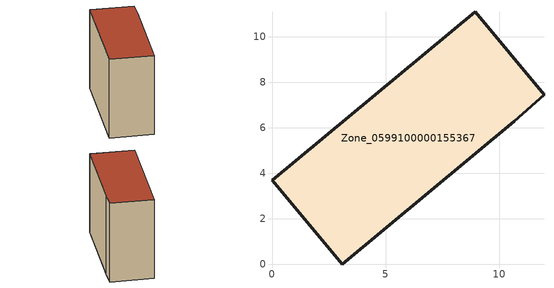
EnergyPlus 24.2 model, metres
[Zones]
Zone_0599100000155367
 floor ground (C_G): 8.93,11.09 11.96,7.45 10.65,6.29 3.08,0 0,3.69 z0
 wall outside (C_F): 3.08,0 10.65,6.29 11.96,7.45 8.93,11.09 0,3.69 3.08,0 z0:9.24
 roof outside (C_R): 11.96,7.45 8.93,11.09 0,3.69 3.08,0 10.65,6.29 z9.24
[BUILDING]
Pand.0599100000155367: North Axis=0; Terrain=City; Loads Convergence Tolerance Value=0.04; Temperature Convergence Tolerance Value=0.4; Solar Distribution=FullExterior; Maximum Number of Warmup Days=25; Minimum Number of Warmup Days=1
[Site:Location]
Rotterdam.The.Hague.AP_ZH_NLD Design_Conditions: Latitude=51.96; Longitude=4.45; Time Zone=1; Elevation=-4.5
[SITE:GROUNDTEMPERATURE:BUILDINGSURFACE]
18, 18, 18, 18, 18, 18, 18, 18, 18, 18, 18, 18
[MATERIAL] Thermal Absorptance=0.9; Solar Absorptance=0.7; Visible Absorptance=0.7
Name | Roughness | Thickness | Conductivity | Density | Specific Heat
G.TI.1946 | MediumSmooth | 0.15 | 1 | 540 | 1210
F.TI.1946 | Rough | 0.3 | 0.857143 | 1920 | 840
R.TI.1946 | MediumRough | 0.2 | 0.1 | 1500 | 1000
[CONSTRUCTION]
C_G: G.TI.1946
C_F: F.TI.1946
C_R: R.TI.1946
[ZONE]
Zone_0599100000155367: Type=1; Multiplier=1; Ceiling Height=Autocalculate; Volume=Autocalculate; Floor Area=autocalculate; Part of Total Floor Area=Yes
[ZONEINFILTRATION:DESIGNFLOWRATE]
Infil_Zone_0599100000155367: Zone or ZoneList or Space or SpaceList=Zone_0599100000155367; Schedule=AlwaysOn; Design Flow Rate Calculation Method=Flow/Area; Flow Rate per Floor Area=0.003; Constant Term Coefficient=1; Temperature Term Coefficient=0; Velocity Term Coefficient=0; Velocity Squared Term Coefficient=0
[HVACTEMPLATE:ZONE:IDEALLOADSAIRSYSTEM]
Zone_0599100000155367: Maximum Heating Supply Air Temperature=50; Minimum Cooling Supply Air Temperature=13; Maximum Heating Supply Air Humidity Ratio=0.0156; Minimum Cooling Supply Air Humidity Ratio=0.0077; Heating Limit=NoLimit; Cooling Limit=NoLimit; Dehumidification Control Type=ConstantSensibleHeatRatio; Cooling Sensible Heat Ratio=0.7; Dehumidification Setpoint=60; Humidification Control Type=None; Humidification Setpoint=30; Outdoor Air Method=None; Outdoor Air Flow Rate per Person=0.00944; Outdoor Air Flow Rate per Zone Floor Area=0; Outdoor Air Flow Rate per Zone=0; Demand Controlled Ventilation Type=None; Outdoor Air Economizer Type=NoEconomizer; Heat Recovery Type=None; Sensible Heat Recovery Effectiveness=0.7; Latent Heat Recovery Effectiveness=0.65
[ZONECONTROL:THERMOSTAT]
ThermostatControl_Zone_0599100000155367: Zone or ZoneList=Zone_0599100000155367; Control Type Schedule=DualSetpointControlType; Control 1=Thermostat_Zone_0599100000155367; Temperature Difference Between Cutout And Setpoint=0
[THERMOSTATSETPOINT:DUALSETPOINT]
Thermostat_Zone_0599100000155367: Heating Setpoint Temperature Schedule=HeatingSetpoint_Zone_0599100000155367; Cooling Setpoint Temperature Schedule=CoolingSetpoint_Zone_0599100000155367
[SCHEDULE:COMPACT]
HeatingSetpoint_Zone_0599100000155367: Through: 12/31, For: AllDays, Until: 24:00, 21
CoolingSetpoint_Zone_0599100000155367: Through: 12/31, For: AllDays, Until: 24:00, 24
DualSetpointControlType: Through: 12/31, For: AllDays, Until: 24:00, 4
AlwaysOn: Through: 12/31, For: AllDays, Until: 24:00, 1
